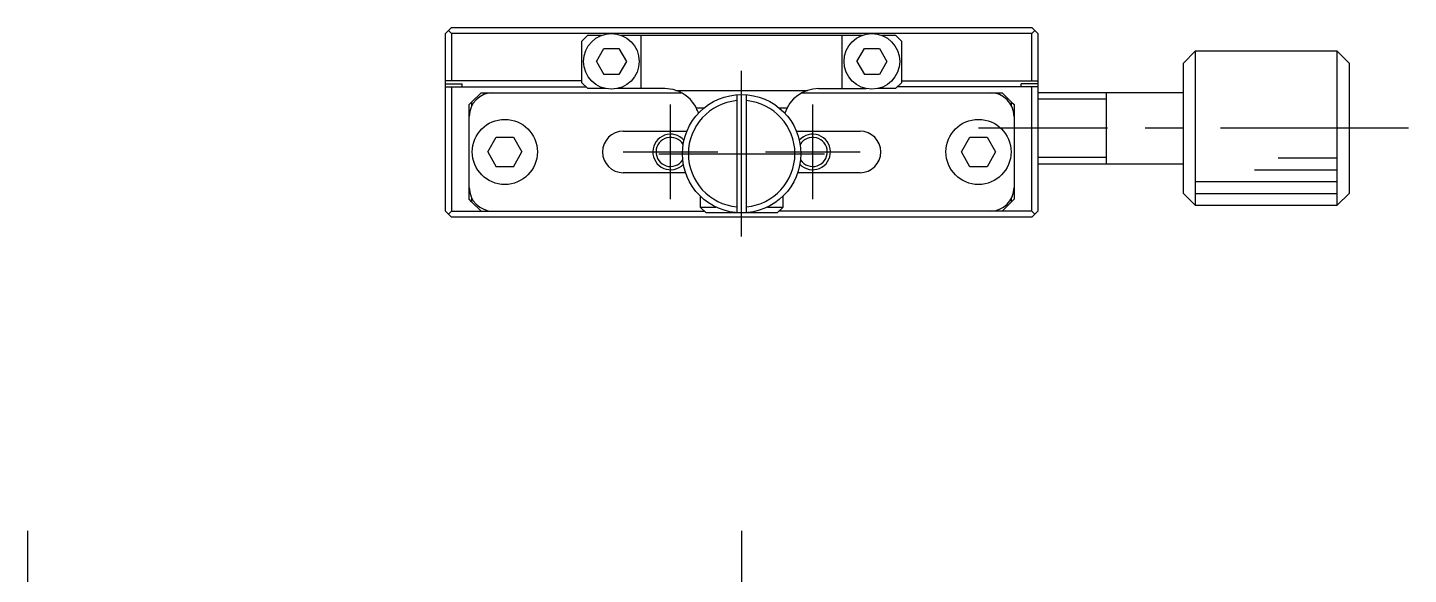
# Model space of a CAD drawing. Extents: x 0 to 280, y -8 to 192.
# Drawn here: x 10.7 to 127.2, y 145.8 to 192 of the extents above; entities that cross this region are included whole.
import ezdxf

# ---------------------------------------------------------------- set-up
doc = ezdxf.new("R2010")
doc.units = 0
doc.header["$LTSCALE"] = 0.5
doc.linetypes.add('CENTER', pattern=[50.8, 31.75, -6.35, 6.35, -6.35])
for name, color, linetype in [('MSM_CENTER', 1, 'CENTER'), ('MSM_CONTINUOUS', 7, 'CONTINUOUS'), ('MSM_NARROW', 5, 'CONTINUOUS')]:
    doc.layers.add(name, color=color, linetype=linetype)

msp = doc.modelspace()

# ---------------------------------------------------------------- linework, layer by layer
at = {"layer": 'MSM_CENTER'}
for p, q in [((70.944929, 174.35), (70.944929, 188.35)), ((64.944931, 177.500001), (64.944931, 185.5)), ((76.944929, 177.500001), (76.944929, 185.5)), ((127.244929, 183.5), (90.944929, 183.5)), ((60.944932, 181.5), (68.944931, 181.5)), ((63.944929, 181.35), (77.944929, 181.35)), ((72.94493, 181.5), (80.944929, 181.5)), ((10.65, 149.5), (10.65, 133.5)), ((70.944929, 149.5), (70.944929, 132.5))]:
    msp.add_line(p, q, dxfattribs=at)
at = {"layer": 'MSM_CONTINUOUS'}
for p, q in [((45.944929, 191.5), (46.444929, 192)), ((45.944929, 176.5), (45.944929, 191.5)), ((46.194929, 191.75), (46.444929, 191.5)), ((46.444929, 192), (95.444929, 192)), ((46.444929, 191.5), (46.444929, 187.5)), ((95.444929, 191.5), (46.444929, 191.5)), ((57.444929, 190.85), (57.944929, 191.35)), ((57.944929, 191.35), (59.118794, 191.35)), ((60.771065, 191.35), (81.118794, 191.35)), ((62.444929, 191.35), (62.444929, 186.85)), ((79.444929, 186.85), (79.444929, 191.35)), ((82.771065, 191.35), (83.944929, 191.35)), ((83.944929, 191.35), (84.444929, 190.85)), ((95.444929, 192), (95.944929, 191.5)), ((95.444929, 191.5), (95.694929, 191.75)), ((95.444929, 187.5), (95.444929, 191.5)), ((95.944929, 191.5), (95.944929, 176.5)), ((57.444929, 187.35), (57.444929, 190.85)), ((58.674759, 189.15), (59.309844, 190.25)), ((59.309844, 190.25), (60.580015, 190.25)), ((60.580015, 190.25), (61.2151, 189.15)), ((80.674759, 189.15), (81.309844, 190.25)), ((81.309844, 190.25), (82.580015, 190.25)), ((82.580015, 190.25), (83.2151, 189.15)), ((84.444929, 190.85), (84.444929, 187.35)), ((58.674759, 189.15), (59.309844, 188.05)), ((61.2151, 189.15), (60.580015, 188.05)), ((80.674759, 189.15), (81.309844, 188.05)), ((83.2151, 189.15), (82.580015, 188.05)), ((109.244929, 190), (108.244929, 189)), ((108.244929, 178), (108.244929, 189)), ((109.244929, 190), (109.244929, 177)), ((121.244929, 190), (109.244929, 190)), ((121.244929, 177), (121.244929, 190)), ((122.244929, 189), (121.244929, 190)), ((122.244929, 189), (122.244929, 178)), ((60.580015, 188.05), (59.309844, 188.05)), ((82.580015, 188.05), (81.309844, 188.05)), ((57.444929, 187.5), (45.944929, 187.5)), ((45.944929, 187.25), (47.344929, 187.25)), ((45.944929, 187), (57.794929, 187)), ((46.444929, 187), (46.444929, 176.5)), ((47.344929, 187), (47.344929, 187.25)), ((57.944929, 186.85), (57.444929, 187.35)), ((59.462747, 186.85), (57.944929, 186.85)), ((64.444929, 186.85), (60.427112, 186.85)), ((65.381679, 186.7), (76.50818, 186.7)), ((77.444929, 186.85), (81.462747, 186.85)), ((83.944929, 186.85), (82.427112, 186.85)), ((84.444929, 187.35), (83.944929, 186.85)), ((95.944929, 187), (84.094929, 187)), ((84.444929, 187.5), (95.944929, 187.5)), ((95.944929, 187.25), (94.544929, 187.25)), ((94.544929, 187), (94.544929, 187.25)), ((95.444929, 176.5), (95.444929, 187)), ((47.944929, 185.5), (48.144929, 185.7)), ((47.944929, 177.5), (47.944929, 185.5)), ((48.944929, 186.5), (48.144929, 185.7)), ((48.144929, 185.7), (48.144929, 185.37178)), ((48.944929, 186.5), (65.850776, 186.5)), ((70.544929, 186.333974), (70.544929, 176.366026)), ((71.344929, 176.366026), (71.344929, 186.333974)), ((76.039037, 186.5), (92.944929, 186.5)), ((93.744929, 185.7), (92.944929, 186.5)), ((93.744929, 185.37178), (93.744929, 185.7)), ((93.744929, 185.7), (93.944929, 185.5)), ((93.944929, 185.5), (93.944929, 177.5)), ((108.244929, 186.5), (95.944929, 186.5)), ((101.744929, 180.499995), (101.744929, 186.500005)), ((67.75471, 185.2), (67.124015, 185.2)), ((74.765844, 185.2), (74.135149, 185.2)), ((60.944929, 183.25), (66.319997, 183.25)), ((75.569862, 183.25), (80.944929, 183.25)), ((49.501554, 181.5), (50.223242, 182.75)), ((50.223242, 182.75), (51.666617, 182.75)), ((51.666617, 182.75), (52.388305, 181.5)), ((89.501554, 181.5), (90.223242, 182.75)), ((90.223242, 182.75), (91.666617, 182.75)), ((91.666617, 182.75), (92.388305, 181.5)), ((49.501554, 181.5), (50.223242, 180.25)), ((51.666617, 180.25), (52.388305, 181.5)), ((90.223242, 180.25), (89.501554, 181.5)), ((92.388305, 181.5), (91.666617, 180.25)), ((51.666617, 180.25), (50.223242, 180.25)), ((66.207842, 179.75), (60.944929, 179.75)), ((80.944929, 179.75), (75.682017, 179.75)), ((91.666617, 180.25), (90.223242, 180.25)), ((95.944929, 180.5), (108.244929, 180.5)), ((48.144929, 177.3), (47.944929, 177.5)), ((48.144929, 177.62822), (48.144929, 177.3)), ((48.144929, 177.3), (48.944929, 176.5)), ((67.444929, 177.779286), (67.444929, 176.85)), ((74.444929, 176.85), (74.444929, 177.779286)), ((92.944929, 176.5), (93.744929, 177.3)), ((93.744929, 177.3), (93.744929, 177.62822)), ((93.944929, 177.5), (93.744929, 177.3)), ((108.244929, 178), (109.244929, 177)), ((121.244929, 177), (122.244929, 178)), ((46.444929, 176), (45.944929, 176.5)), ((46.444929, 176.5), (46.194929, 176.25)), ((46.444929, 176.5), (67.794929, 176.5)), ((67.444929, 176.85), (68.76548, 176.85)), ((67.944929, 176.35), (67.444929, 176.85)), ((73.944929, 176.35), (67.944929, 176.35)), ((73.124379, 176.85), (74.444929, 176.85)), ((74.444929, 176.85), (73.944929, 176.35)), ((95.444929, 176.5), (74.094929, 176.5)), ((95.694929, 176.25), (95.444929, 176.5)), ((95.444929, 176), (95.944929, 176.5)), ((109.244929, 177), (121.244929, 177)), ((95.444929, 176), (46.444929, 176))]:
    msp.add_line(p, q, dxfattribs=at)
for centre, radius in [((59.944929, 189.15), 2.35), ((81.944929, 189.15), 2.35), ((70.944929, 181.35), 5), ((50.944929, 181.5), 2.75), ((90.944929, 181.5), 2.75)]:
    msp.add_circle(centre, radius, dxfattribs=at)
for centre, radius, start, end in [((64.444929, 183.85), 3, 71.805128, 90), ((64.444926, 183.849996), 3.000005, 26.743726, 71.805086), ((77.444929, 183.85), 3, 90, 162.09600548), ((49.944929, 184.5), 2, 90, 180), ((70.944929, 181.35), 4.5, 95.099689, 264.900311), ((70.944929, 181.35), 4.5, 275.099689, 84.900311), ((91.944929, 184.5), 2, 0, 90), ((64.444929, 183.85), 3, 17.903998, 26.743684), ((60.944929, 181.5), 1.75, 90, 270), ((80.944929, 181.5), 1.75, 270, 90), ((64.944931, 181.5), 1.2295, 30.4347243, 326.70107308), ((76.944929, 181.5), 1.2295, 213.2988538, 149.56534835), ((49.944929, 178.5), 2, 180, 270), ((91.944929, 178.5), 2, 270, 0)]:
    msp.add_arc(centre, radius, start, end, dxfattribs=at)
at = {"layer": 'MSM_NARROW'}
for p, q in [((101.744929, 185.958282), (95.944929, 185.958282)), ((101.744929, 181.041281), (95.944929, 181.041281)), ((116.244929, 181), (121.244929, 181)), ((114.244929, 180), (121.244929, 180)), ((109.244929, 179), (121.244929, 179)), ((109.244929, 178), (121.244929, 178))]:
    msp.add_line(p, q, dxfattribs=at)
for centre, start, end in [((64.944931, 181.5), 41.08039388, 316.05540349), ((76.944929, 181.5), 223.94455017, 138.91965198)]:
    msp.add_arc(centre, 1.5, start, end, dxfattribs=at)

doc.saveas('drawing.dxf')
